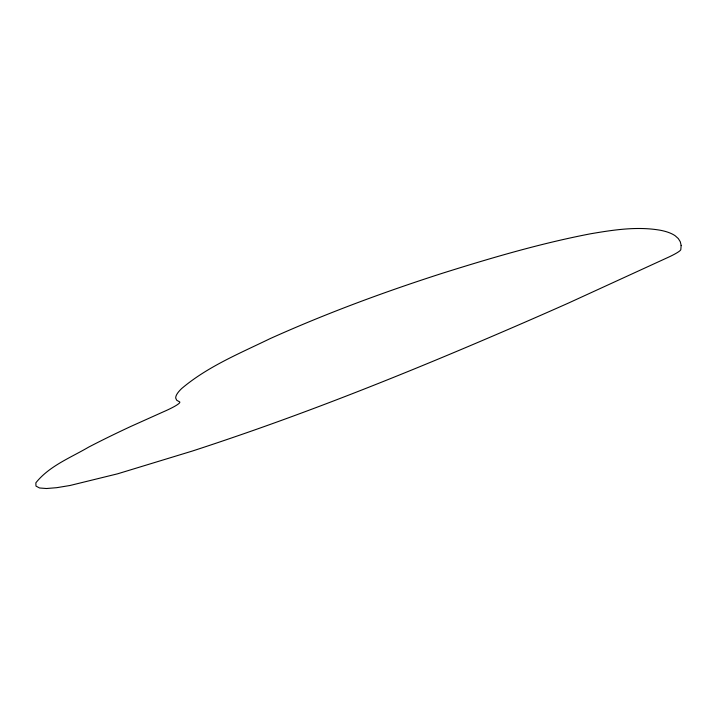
<?xml version="1.0" encoding="UTF-8"?>
<svg xmlns="http://www.w3.org/2000/svg" width="717" height="717" viewBox="0 0 717 717"><rect width="100%" height="100%" fill="white"/><g stroke="black" fill="none" stroke-linecap="round" stroke-linejoin="round"><path stroke-width="1.08" d="M681.15 245.438L680.818 249.579A27.784 3.334 -21.2 0 1 669.319 256.82L568.635 302.986A818.671 98.354 -21.2 0 1 490.93 336.856C406.109 373.136 320.427 407.543 233.115 437.415A412.015 49.5 -21.2 0 1 192.201 451.092L117.606 473.812L70.006 485.49L56.697 487.685L46.515 488.519L39.578 487.99L35.984 486.09L35.85 482.828C49.24 465.996 70.445 457.805 88.585 447.157A236.61 28.429 -21.2 0 1 131.005 426.355L163.118 411.934A27.784 3.334 -21.2 0 0 179.331 401.717L176.74 400.274L175.737 398.177A236.61 28.429 -21.2 0 1 181.724 388.489C207.679 366.53 239.72 353.409 270.004 338.675C326.163 313.401 384.007 292.007 442.622 273.186C491.297 257.905 540.376 243.422 590.521 233.796C613.438 229.888 637.046 226.222 660.205 230.229A818.671 98.354 -21.2 0 1 675.244 235.821L678.309 238.573L680.29 241.772L681.15 245.438"/></g></svg>
